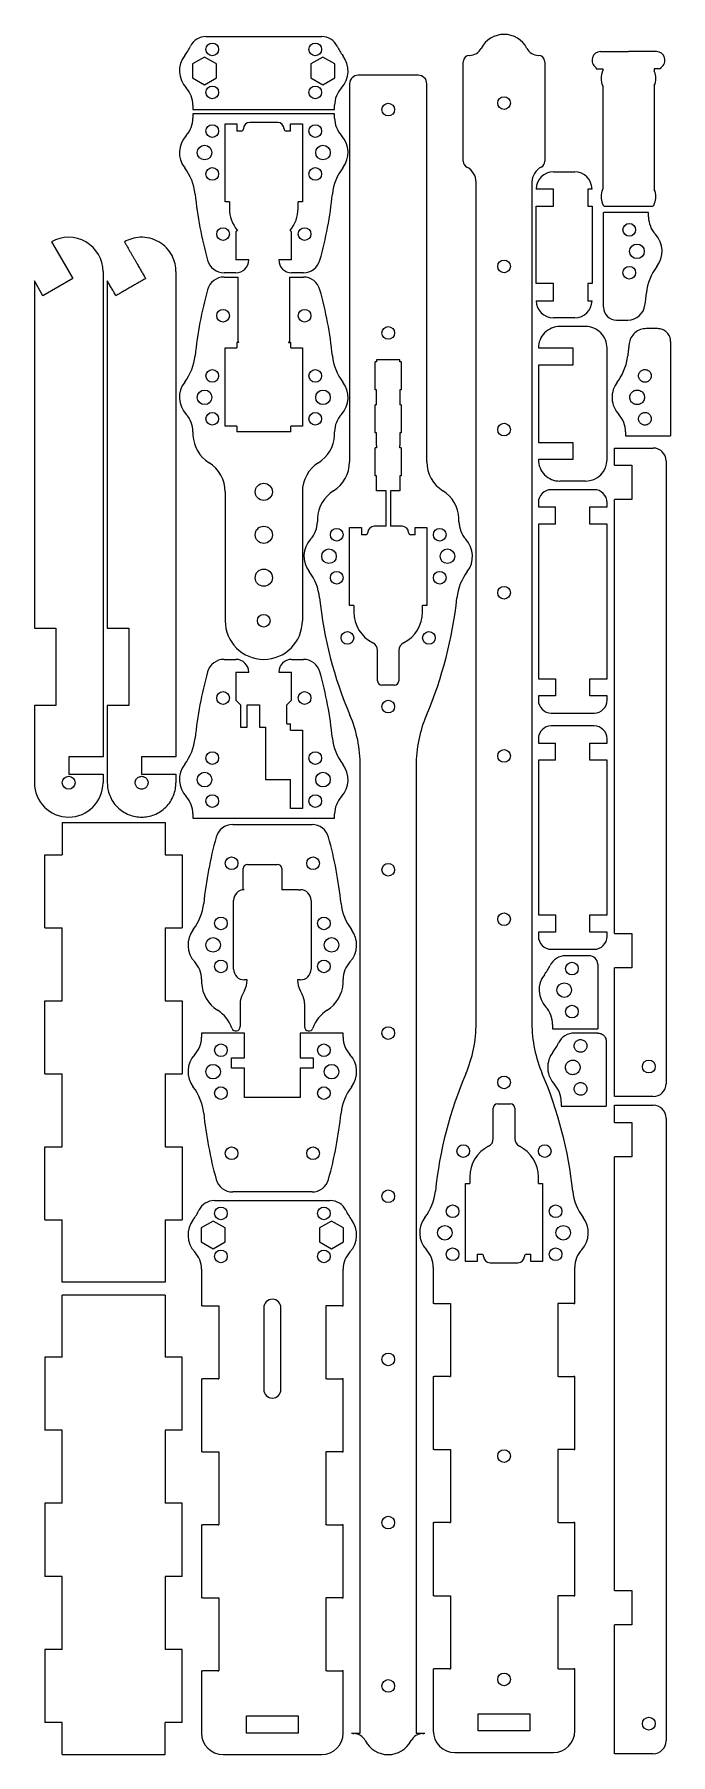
# Model space of a CAD drawing. Header units: millimetres. Extents: x 63 to 211, y 94 to 495.
import ezdxf

# ---------------------------------------------------------------- set-up
doc = ezdxf.new("R2010")
doc.units = ezdxf.units.MM
for name, color, linetype in [('View', 7, 'CONTINUOUS'), ('View002', 7, 'CONTINUOUS'), ('View003', 7, 'CONTINUOUS'), ('View004', 7, 'CONTINUOUS'), ('View005', 7, 'CONTINUOUS'), ('View006', 7, 'CONTINUOUS'), ('View007', 7, 'CONTINUOUS'), ('View008', 7, 'CONTINUOUS'), ('View009', 7, 'CONTINUOUS'), ('View010', 7, 'CONTINUOUS'), ('View011', 7, 'CONTINUOUS'), ('View012', 7, 'CONTINUOUS'), ('View013', 7, 'CONTINUOUS'), ('View014', 7, 'CONTINUOUS'), ('View015', 7, 'CONTINUOUS'), ('View017', 7, 'CONTINUOUS'), ('View022', 7, 'CONTINUOUS'), ('View023', 7, 'CONTINUOUS'), ('View026', 7, 'CONTINUOUS'), ('View028', 7, 'CONTINUOUS'), ('View029', 7, 'CONTINUOUS'), ('View030', 7, 'CONTINUOUS'), ('View031', 7, 'CONTINUOUS'), ('View032', 7, 'CONTINUOUS')]:
    doc.layers.add(name, color=color, linetype=linetype)

msp = doc.modelspace()

# ---------------------------------------------------------------- linework, layer by layer
at = {"layer": 'View'}
for p, q in [((106.756, 438.5), (110, 438.5)), ((110, 423.351), (110, 438.5)), ((122, 438.5), (125.244, 438.5)), ((122, 438.5), (122, 423.351)), ((107, 403.8), (107, 422)), ((107, 422), (109.7, 422)), ((109.7, 423.3), (109.7, 422)), ((110.2, 423.3), (109.7, 423.3)), ((110.2, 423.351), (110, 423.351)), ((110.2, 423.3), (110.2, 423.351)), ((122, 423.351), (121.8, 423.351)), ((121.8, 423.351), (121.8, 423.3)), ((121.8, 423.3), (122.3, 423.3)), ((122.3, 422), (122.3, 423.3)), ((122.3, 422), (125, 422)), ((125, 422), (125, 403.8)), ((99.5, 402.5), (99.5, 401.626)), ((109.7, 403.8), (107, 403.8)), ((109.7, 403.8), (109.7, 402.5)), ((122.3, 402.5), (109.7, 402.5)), ((125, 403.8), (122.3, 403.8)), ((122.3, 402.5), (122.3, 403.8)), ((132.5, 401.626), (132.5, 402.5)), ((107, 388.5), (107, 358.5)), ((125, 388.5), (125, 358.5))]:
    msp.add_line(p, q, dxfattribs=at)
for centre, radius in [((106.5, 429.5), 1.475), ((125.5, 429.5), 1.475), ((104, 415.5), 1.475), ((128, 415.5), 1.475), ((102.2, 410.5), 1.7), ((129.8, 410.5), 1.7), ((104, 405.5), 1.475), ((128, 405.5), 1.475), ((116, 388.5), 2), ((116, 378.5), 2), ((116, 368.5), 2), ((116, 358.5), 1.475)]:
    msp.add_circle(centre, radius, dxfattribs=at)
for centre, radius, start, end in [((106.756, 434.5), 4, 90, 164.546), ((125.244, 434.5), 4, 15.4536, 90), ((193.57, 410.5), 94.0704, 164.546, 174.104), ((38.4296, 410.5), 94.0704, 5.89583, 15.4536), ((88.0611, 421.396), 12, -37.6182, -5.89583), ((143.939, 421.396), 12, -174.104, -142.382), ((102.2, 410.5), 5.85, 142.382, -137.236), ((129.8, 410.5), 5.85, -42.7635, 37.6182), ((93.5002, 402.454), 6, 0.437747, 42.7635), ((138.5, 402.454), 6, 137.236, 179.562), ((107.488, 402.063), 8, -176.868, -122.039), ((124.512, 402.063), 8, -57.9605, -3.13187), ((99, 388.5), 8, 0, 57.9605), ((133, 388.5), 8, 122.039, 180), ((116, 358.5), 9, 180, 0)]:
    msp.add_arc(centre, radius, start, end, dxfattribs=at)
at = {"layer": 'View002'}
for p, q in [((152, 485.5), (138, 485.5)), ((136, 483.5), (136, 395.5)), ((154, 395.5), (154, 483.5)), ((142.25, 418.745), (141.95, 418.745)), ((141.95, 412.255), (141.95, 418.745)), ((147.75, 419.255), (142.25, 419.255)), ((142.25, 419.255), (142.25, 418.745)), ((147.75, 418.755), (147.75, 419.255)), ((148.05, 418.755), (147.75, 418.755)), ((148.05, 418.755), (148.05, 412.255)), ((142.25, 412.255), (141.95, 412.255)), ((142.25, 408.745), (141.95, 408.745)), ((141.95, 402.255), (141.95, 408.745)), ((142.25, 409.255), (142.25, 412.255)), ((142.25, 408.755), (142.25, 409.255)), ((142.25, 408.755), (142.25, 408.745)), ((147.75, 412.255), (147.75, 409.255)), ((148.05, 412.255), (147.75, 412.255)), ((147.75, 409.255), (147.75, 408.755)), ((148.05, 408.755), (147.75, 408.755)), ((148.05, 408.755), (148.05, 402.255)), ((142.25, 402.255), (141.95, 402.255)), ((142.25, 399.255), (142.25, 402.255)), ((147.75, 402.255), (147.75, 399.255)), ((148.05, 402.255), (147.75, 402.255)), ((142.25, 398.745), (141.95, 398.745)), ((141.95, 392.255), (141.95, 398.745)), ((142.25, 399.255), (142.25, 398.755)), ((142.25, 398.755), (142.25, 398.745)), ((147.75, 398.755), (147.75, 399.255)), ((148.05, 398.755), (147.75, 398.755)), ((148.05, 398.755), (148.05, 392.255)), ((142.25, 392.255), (141.95, 392.255)), ((142.25, 388.755), (142.25, 392.255)), ((144.5, 388.755), (142.25, 388.755)), ((144.5, 380.5), (144.5, 388.755)), ((145.5, 388.755), (145.5, 380.5)), ((147.75, 388.755), (145.5, 388.755)), ((147.75, 392.255), (147.75, 388.755)), ((148.05, 392.255), (147.75, 392.255)), ((128.5, 382.374), (128.5, 381.5)), ((144.5, 380.5), (141.75, 380.5)), ((148.25, 380.5), (145.5, 380.5)), ((161.5, 381.5), (161.5, 382.374)), ((136, 380.2), (138.75, 380.2)), ((136, 362), (136, 380.2)), ((138.75, 380.2), (138.75, 378.5)), ((139.75, 378.5), (138.75, 378.5)), ((151.25, 378.5), (150.25, 378.5)), ((151.25, 380.2), (154, 380.2)), ((151.25, 378.5), (151.25, 380.2)), ((154, 380.2), (154, 362)), ((137, 362), (136, 362)), ((137, 362), (137, 360.5)), ((153, 360.5), (153, 362)), ((154, 362), (153, 362)), ((142.5, 344.5), (142.5, 351.57)), ((147.5, 351.57), (147.5, 344.5)), ((146.5, 343.5), (143.5, 343.5)), ((138.5, 99.475), (138.5, 324.7)), ((151.5, 324.7), (151.5, 99.475)), ((136.467, 99.475), (138.5, 99.475)), ((151.5, 99.475), (153.533, 99.475))]:
    msp.add_line(p, q, dxfattribs=at)
for centre, radius in [((145, 477.5), 1.475), ((145, 425.5), 1.475), ((133, 378.5), 1.475), ((157, 378.5), 1.475), ((131.2, 373.5), 1.7), ((158.8, 373.5), 1.7), ((133, 368.5), 1.475), ((157, 368.5), 1.475), ((135.5, 354.5), 1.475), ((154.5, 354.5), 1.475), ((145, 338.5), 1.475), ((145, 300.5), 1.475), ((145, 262.5), 1.475), ((145, 224.5), 1.475), ((145, 186.5), 1.475), ((145, 148.5), 1.475), ((145, 110.5), 1.475)]:
    msp.add_circle(centre, radius, dxfattribs=at)
for centre, radius, start, end in [((138, 483.5), 2, 90, 180), ((152, 483.5), 2, 0, 90), ((128, 395.5), 8, -57.9605, 0), ((162, 395.5), 8, 180, -122.039), ((136.488, 381.937), 8, 122.039, 176.868), ((153.512, 381.937), 8, 3.13187, 57.9605), ((122.5, 381.546), 6, -42.7635, -0.437747), ((141.75, 379), 1.5, 90, 180), ((148.25, 379), 1.5, 0, 90), ((167.5, 381.546), 6, -179.562, -137.236), ((131.2, 373.5), 5.85, 137.236, -142.382), ((139.75, 379), 0.5, -90, 0), ((150.25, 379), 0.5, 180, -90), ((158.8, 373.5), 5.85, -37.6182, 42.7635), ((117.061, 362.604), 12, 5.89583, 37.6182), ((172.939, 362.604), 12, 142.382, 174.104), ((222.57, 373.5), 94.0704, -174.104, -156.839), ((145, 360.5), 8, 180, -116.744), ((145, 360.5), 8, -63.2563, 0), ((67.4296, 373.5), 94.0704, -23.1614, -5.89583), ((140.5, 351.57), 2, 0, 63.2563), ((149.5, 351.57), 2, 116.744, 180), ((143.5, 344.5), 1, 180, -90), ((146.5, 344.5), 1, -90, 0), ((108.5, 324.7), 30, 0, 23.1614), ((181.5, 324.7), 30, 156.839, 180), ((137, 100.877), 1.5, -110.834, -90), ((137, 96.3769), 3, 27.266, 90), ((145, 100.5), 6, -152.734, -27.266), ((153, 96.3769), 3, 90, 152.734), ((153, 100.877), 1.5, -90, -69.1662)]:
    msp.add_arc(centre, radius, start, end, dxfattribs=at)
at = {"layer": 'View003'}
for p, q in [((162.5, 465.459), (162.5, 488.623)), ((181.5, 488.623), (181.5, 465.459)), ((165.5, 264.8), (165.5, 460.56)), ((178.5, 460.56), (178.5, 264.8)), ((169.5, 237.93), (169.5, 245)), ((170.5, 246), (173.5, 246)), ((174.5, 245), (174.5, 237.93)), ((164, 229), (164, 227.5)), ((180, 227.5), (180, 229)), ((163, 209.3), (163, 227.5)), ((163, 227.5), (164, 227.5)), ((180, 227.5), (181, 227.5)), ((181, 227.5), (181, 209.3)), ((165.75, 209.3), (163, 209.3)), ((165.75, 211), (165.75, 209.3)), ((165.75, 211), (166.75, 211)), ((168.75, 209), (175.25, 209)), ((177.25, 211), (178.25, 211)), ((178.25, 209.3), (178.25, 211)), ((181, 209.3), (178.25, 209.3)), ((155.5, 208), (155.5, 199.5)), ((188.5, 199.5), (188.5, 208)), ((155.7, 199.5), (155.5, 199.5)), ((155.7, 199.5), (159.3, 199.5)), ((159.3, 199.5), (159.5, 199.5)), ((159.5, 199.5), (159.5, 199.3)), ((159.5, 199.3), (159.5, 182.5)), ((184.7, 199.5), (184.5, 199.5)), ((184.5, 199.5), (184.5, 199.3)), ((184.5, 199.3), (184.5, 182.5)), ((188.3, 199.5), (184.7, 199.5)), ((188.3, 199.5), (188.5, 199.5)), ((155.5, 182.5), (155.7, 182.5)), ((155.5, 182.5), (155.5, 165.5)), ((159.3, 182.5), (155.7, 182.5)), ((159.3, 182.5), (159.5, 182.5)), ((184.7, 182.5), (184.5, 182.5)), ((184.7, 182.5), (188.3, 182.5)), ((188.5, 182.5), (188.3, 182.5)), ((188.5, 165.5), (188.5, 182.5)), ((155.7, 165.5), (155.5, 165.5)), ((155.7, 165.5), (159.3, 165.5)), ((159.3, 165.5), (159.5, 165.5)), ((159.5, 165.5), (159.5, 165.3)), ((159.5, 165.3), (159.5, 148.5)), ((184.7, 165.5), (184.5, 165.5)), ((184.5, 165.5), (184.5, 165.3)), ((184.5, 165.3), (184.5, 148.5)), ((188.3, 165.5), (184.7, 165.5)), ((188.3, 165.5), (188.5, 165.5)), ((155.5, 148.5), (155.7, 148.5)), ((155.5, 148.5), (155.5, 131.5)), ((159.3, 148.5), (155.7, 148.5)), ((159.3, 148.5), (159.5, 148.5)), ((184.7, 148.5), (184.5, 148.5)), ((184.7, 148.5), (188.3, 148.5)), ((188.5, 148.5), (188.3, 148.5)), ((188.5, 131.5), (188.5, 148.5)), ((155.7, 131.5), (155.5, 131.5)), ((155.7, 131.5), (159.3, 131.5)), ((159.3, 131.5), (159.5, 131.5)), ((159.5, 131.5), (159.5, 131.3)), ((159.5, 131.3), (159.5, 114.5)), ((184.7, 131.5), (184.5, 131.5)), ((184.5, 131.5), (184.5, 131.3)), ((184.5, 131.3), (184.5, 114.5)), ((188.3, 131.5), (184.7, 131.5)), ((188.3, 131.5), (188.5, 131.5)), ((155.5, 114.5), (155.5, 100)), ((155.5, 114.5), (155.7, 114.5)), ((159.3, 114.5), (155.7, 114.5)), ((159.3, 114.5), (159.5, 114.5)), ((184.7, 114.5), (184.5, 114.5)), ((184.7, 114.5), (188.3, 114.5)), ((188.5, 114.5), (188.3, 114.5)), ((188.5, 100), (188.5, 114.5)), ((166, 100), (166, 104)), ((166, 104), (178, 104)), ((178, 104), (178, 100)), ((178, 100), (166, 100)), ((160.5, 95), (183.5, 95))]:
    msp.add_line(p, q, dxfattribs=at)
for centre, radius in [((172, 479), 1.475), ((172, 441), 1.475), ((172, 403), 1.475), ((172, 365), 1.475), ((172, 327), 1.475), ((172, 289), 1.475), ((172, 251), 1.475), ((162.5, 235), 1.475), ((181.5, 235), 1.475), ((160, 221), 1.475), ((184, 221), 1.475), ((158.2, 216), 1.7), ((185.8, 216), 1.7), ((160, 211), 1.475), ((184, 211), 1.475), ((172, 164), 1.475), ((172, 112), 1.475)]:
    msp.add_circle(centre, radius, dxfattribs=at)
for centre, radius, start, end in [((172, 489), 6, 27.266, 152.734), ((164, 488.623), 1.5, 90, 180), ((164, 493.123), 3, -90, -27.266), ((180, 493.123), 3, -152.734, -90), ((180, 488.623), 1.5, 0, 90), ((164, 465.459), 1.5, 180, -117.036), ((180, 465.459), 1.5, -62.9643, 0), ((161.5, 460.56), 4, 0, 62.9643), ((182.5, 460.56), 4, 117.036, 180), ((135.5, 264.8), 30, -23.1614, 0), ((208.5, 264.8), 30, 180, -156.839), ((249.57, 216), 94.0704, 156.839, 174.104), ((94.4296, 216), 94.0704, 5.89583, 23.1614), ((170.5, 245), 1, 90, 180), ((173.5, 245), 1, 0, 90), ((167.5, 237.93), 2, -63.2563, 0), ((176.5, 237.93), 2, 180, -116.744), ((172, 229), 8, 116.744, 180), ((172, 229), 8, 0, 63.2563), ((144.061, 226.896), 12, -37.6182, -5.89583), ((199.939, 226.896), 12, -174.104, -142.382), ((158.2, 216), 5.85, 142.382, -137.236), ((185.8, 216), 5.85, -42.7635, 37.6182), ((149.5, 207.954), 6, 0.437747, 42.7635), ((166.75, 210.5), 0.5, 0, 90), ((168.75, 210.5), 1.5, 180, -90), ((175.25, 210.5), 1.5, -90, 0), ((177.25, 210.5), 0.5, 90, 180), ((194.5, 207.954), 6, 137.236, 179.562), ((160.5, 100), 5, -180, -90), ((183.5, 100), 5, -90, 0)]:
    msp.add_arc(centre, radius, start, end, dxfattribs=at)
at = {"layer": 'View004'}
for p, q in [((99.5, 476.5), (99.5, 475.5)), ((132.5, 476.5), (99.5, 476.5)), ((107, 474.2), (109.75, 474.2)), ((107, 456), (107, 474.2)), ((109.75, 474.2), (109.75, 472.5)), ((119.25, 474.5), (112.75, 474.5)), ((122.25, 474.2), (125, 474.2)), ((122.25, 472.5), (122.25, 474.2)), ((125, 474.2), (125, 456)), ((132.5, 475.5), (132.5, 476.5)), ((110.75, 472.5), (109.75, 472.5)), ((122.25, 472.5), (121.25, 472.5)), ((108, 456), (107, 456)), ((108, 456), (108, 454.5)), ((124, 454.5), (124, 456)), ((125, 456), (124, 456)), ((109.865, 449.365), (109.5, 449)), ((109.5, 449), (109.5, 442.5)), ((122.5, 449), (122.135, 449.365)), ((122.5, 442.5), (122.5, 449)), ((112.5, 442.5), (109.5, 442.5)), ((122.5, 442.5), (119.5, 442.5)), ((109.5, 439.5), (106.756, 439.5)), ((125.244, 439.5), (122.5, 439.5))]:
    msp.add_line(p, q, dxfattribs=at)
for centre, radius in [((104, 472.5), 1.475), ((128, 472.5), 1.475), ((102.2, 467.5), 1.7), ((129.8, 467.5), 1.7), ((104, 462.5), 1.475), ((128, 462.5), 1.475), ((106.5, 448.5), 1.475), ((125.5, 448.5), 1.475)]:
    msp.add_circle(centre, radius, dxfattribs=at)
for centre, radius, start, end in [((93.5002, 475.546), 6, -42.7635, -0.437747), ((110.75, 473), 0.5, -90, 0), ((112.75, 473), 1.5, 90, 180), ((119.25, 473), 1.5, 0, 90), ((121.25, 473), 0.5, 180, -90), ((138.5, 475.546), 6, -179.562, -137.236), ((102.2, 467.5), 5.85, 137.236, -142.382), ((129.8, 467.5), 5.85, -37.6182, 42.7635), ((88.0611, 456.604), 12, 5.89583, 37.6182), ((143.939, 456.604), 12, 142.382, 174.104), ((193.57, 467.5), 94.0704, -174.104, -164.546), ((38.4296, 467.5), 94.0704, -15.4536, -5.89583), ((116, 454.5), 8, 180, -140.071), ((116, 454.5), 8, -39.9291, 0), ((106.756, 443.5), 4, -164.546, -90), ((109.5, 442.5), 3, -90, 0), ((122.5, 442.5), 3, 180, -90), ((125.244, 443.5), 4, -90, -15.4536)]:
    msp.add_arc(centre, radius, start, end, dxfattribs=at)
at = {"layer": 'View005'}
for p, q in [((106.756, 349.5), (109.5, 349.5)), ((122.5, 349.5), (125.244, 349.5)), ((109.5, 346.5), (112.5, 346.5)), ((109.5, 346.5), (109.5, 340)), ((119.5, 346.5), (122.5, 346.5)), ((122.5, 340), (122.5, 346.5)), ((109.5, 340), (110.6, 338.9)), ((110.6, 338.9), (110.6, 333.7)), ((112.1, 333.7), (112.1, 338.9)), ((112.1, 338.9), (115, 338.9)), ((115, 338.9), (115, 333.7)), ((121.4, 338.9), (122.5, 340)), ((121.4, 334.5), (121.4, 338.9)), ((110.6, 333.7), (112.1, 333.7)), ((115, 333.7), (116.4, 333.7)), ((116.4, 333.7), (116.4, 321.5)), ((121.4, 334.5), (122.25, 334.5)), ((122.25, 333), (122.25, 334.5)), ((122.25, 333), (125, 333)), ((125, 333), (125, 314.8)), ((116.4, 321.5), (122.25, 321.5)), ((122.25, 314.8), (122.25, 321.5)), ((99.5, 313.5), (99.5, 312.5)), ((99.5, 312.5), (132.5, 312.5)), ((125, 314.8), (122.25, 314.8)), ((132.5, 312.5), (132.5, 313.5))]:
    msp.add_line(p, q, dxfattribs=at)
for centre, radius in [((106.5, 340.5), 1.475), ((125.5, 340.5), 1.475), ((104, 326.5), 1.475), ((128, 326.5), 1.475), ((102.2, 321.5), 1.7), ((129.8, 321.5), 1.7), ((104, 316.5), 1.475), ((128, 316.5), 1.475)]:
    msp.add_circle(centre, radius, dxfattribs=at)
for centre, radius, start, end in [((106.756, 345.5), 4, 90, 164.546), ((109.5, 346.5), 3, 0, 90), ((122.5, 346.5), 3, 90, 180), ((125.244, 345.5), 4, 15.4536, 90), ((193.57, 321.5), 94.0704, 164.546, 174.104), ((38.4296, 321.5), 94.0704, 5.89583, 15.4536), ((88.0611, 332.396), 12, -37.6182, -5.89583), ((143.939, 332.396), 12, -174.104, -142.382), ((102.2, 321.5), 5.85, 142.382, -137.236), ((129.8, 321.5), 5.85, -42.7635, 37.6182), ((93.5002, 313.454), 6, 0.437747, 42.7635), ((138.5, 313.454), 6, 137.236, 179.562)]:
    msp.add_arc(centre, radius, start, end, dxfattribs=at)
at = {"layer": 'View006'}
for p, q in [((101.5, 262.5), (101.5, 261.5)), ((111.5, 262.5), (101.5, 262.5)), ((111.5, 256.7), (111.5, 262.5)), ((124.5, 262.5), (124.5, 256.7)), ((134.5, 262.5), (124.5, 262.5)), ((134.5, 261.5), (134.5, 262.5)), ((108.5, 256.7), (111.5, 256.7)), ((108.5, 254.3), (108.5, 256.7)), ((124.5, 256.7), (127.5, 256.7)), ((127.5, 256.7), (127.5, 254.3)), ((111.5, 254.3), (108.5, 254.3)), ((111.5, 247.5), (111.5, 254.3)), ((124.5, 254.3), (124.5, 247.5)), ((127.5, 254.3), (124.5, 254.3)), ((124.5, 247.5), (111.5, 247.5)), ((127.244, 225.5), (108.756, 225.5))]:
    msp.add_line(p, q, dxfattribs=at)
for centre, radius in [((106, 258.5), 1.475), ((130, 258.5), 1.475), ((104.2, 253.5), 1.7), ((131.8, 253.5), 1.7), ((106, 248.5), 1.475), ((130, 248.5), 1.475), ((108.5, 234.5), 1.475), ((127.5, 234.5), 1.475)]:
    msp.add_circle(centre, radius, dxfattribs=at)
for centre, radius, start, end in [((95.5002, 261.546), 6, -42.7635, -0.437747), ((140.5, 261.546), 6, -179.562, -137.236), ((104.2, 253.5), 5.85, 137.236, -142.382), ((131.8, 253.5), 5.85, -37.6182, 42.7635), ((90.0611, 242.604), 12, 5.89583, 37.6182), ((145.939, 242.604), 12, 142.382, 174.104), ((195.57, 253.5), 94.0704, -174.104, -164.546), ((40.4296, 253.5), 94.0704, -15.4536, -5.89583), ((108.756, 229.5), 4, -164.546, -90), ((127.244, 229.5), 4, -90, -15.4536)]:
    msp.add_arc(centre, radius, start, end, dxfattribs=at)
at = {"layer": 'View007'}
for p, q in [((205.675, 453.5), (195.175, 453.5)), ((195.175, 431.5), (195.175, 453.5)), ((205.675, 452.5), (205.675, 453.5)), ((198.175, 428.5), (200.872, 428.5))]:
    msp.add_line(p, q, dxfattribs=at)
for centre, radius in [((201.175, 449.5), 1.475), ((202.975, 444.5), 1.7), ((201.175, 439.5), 1.475)]:
    msp.add_circle(centre, radius, dxfattribs=at)
for centre, radius, start, end in [((211.675, 452.546), 6, -179.562, -137.236), ((202.975, 444.5), 5.85, -37.6182, 42.7635), ((217.114, 433.604), 12, 142.382, 174.104), ((111.605, 444.5), 94.0704, -7.65623, -5.89583), ((198.175, 431.5), 3, 180, -90), ((200.872, 432.5), 4, -90, -7.65623)]:
    msp.add_arc(centre, radius, start, end, dxfattribs=at)
at = {"layer": 'View008'}
for points, knots in [([(205.128, 426.5), (204.689, 426.5), (204.222, 426.426), (203.766, 426.261), (203.311, 426.097), (202.871, 425.841), (202.495, 425.511), (202.117, 425.182), (201.805, 424.78), (201.582, 424.35), (201.357, 423.921), (201.222, 423.468), (201.164, 423.033)], [1.5708, 1.5708, 1.5708, 1.5708, 1.93009, 1.93009, 1.93009, 2.28938, 2.28938, 2.28938, 2.64867, 2.64867, 2.64867, 3.00797, 3.00797, 3.00797, 3.00797]), ([(210.825, 423.5), (210.825, 423.853), (210.761, 424.235), (210.614, 424.604), (210.469, 424.974), (210.24, 425.329), (209.946, 425.621), (209.654, 425.915), (209.299, 426.144), (208.929, 426.289), (208.56, 426.436), (208.178, 426.5), (207.825, 426.5)], [0, 0, 0, 0, 0.392699, 0.392699, 0.392699, 0.785398, 0.785398, 0.785398, 1.1781, 1.1781, 1.1781, 1.5708, 1.5708, 1.5708, 1.5708]), ([(198.391, 414.071), (199.059, 414.936), (199.619, 415.912), (200.031, 416.948), (200.445, 417.983), (200.711, 419.075), (200.823, 420.163)], [5.62662, 5.62662, 5.62662, 5.62662, 5.90345, 5.90345, 5.90345, 6.18028, 6.18028, 6.18028, 6.18028]), ([(206.3, 415.5), (206.3, 415.712), (206.253, 415.955), (206.13, 416.188), (206.009, 416.42), (205.81, 416.636), (205.563, 416.777), (205.317, 416.921), (205.03, 416.985), (204.768, 416.974), (204.505, 416.964), (204.271, 416.884), (204.088, 416.777), (203.904, 416.672), (203.717, 416.509), (203.577, 416.286), (203.436, 416.065), (203.349, 415.785), (203.35, 415.5), (203.349, 415.215), (203.436, 414.935), (203.577, 414.714), (203.717, 414.491), (203.904, 414.328), (204.088, 414.223), (204.271, 414.116), (204.505, 414.036), (204.768, 414.026), (205.03, 414.015), (205.317, 414.079), (205.563, 414.223), (205.81, 414.364), (206.009, 414.58), (206.13, 414.812), (206.253, 415.045), (206.3, 415.288), (206.3, 415.5)], [0, 0, 0, 0, 0.523599, 0.523599, 0.523599, 1.0472, 1.0472, 1.0472, 1.5708, 1.5708, 1.5708, 2.0944, 2.0944, 2.0944, 2.61799, 2.61799, 2.61799, 3.14159, 3.14159, 3.14159, 3.66519, 3.66519, 3.66519, 4.18879, 4.18879, 4.18879, 4.71239, 4.71239, 4.71239, 5.23599, 5.23599, 5.23599, 5.75959, 5.75959, 5.75959, 6.28319, 6.28319, 6.28319, 6.28319]), ([(198.391, 414.071), (198.007, 413.573), (197.681, 412.98), (197.466, 412.323), (197.25, 411.668), (197.148, 410.95), (197.181, 410.237), (197.212, 409.524), (197.378, 408.819), (197.652, 408.186), (197.925, 407.551), (198.303, 406.989), (198.73, 406.528)], [2.48503, 2.48503, 2.48503, 2.48503, 2.83576, 2.83576, 2.83576, 3.18649, 3.18649, 3.18649, 3.53723, 3.53723, 3.53723, 3.88796, 3.88796, 3.88796, 3.88796]), ([(204.725, 410.5), (204.725, 410.744), (204.67, 411.025), (204.529, 411.293), (204.389, 411.56), (204.16, 411.809), (203.875, 411.972), (203.592, 412.137), (203.261, 412.212), (202.96, 412.199), (202.657, 412.187), (202.386, 412.095), (202.175, 411.972), (201.963, 411.85), (201.748, 411.663), (201.587, 411.406), (201.425, 411.152), (201.324, 410.828), (201.325, 410.5), (201.324, 410.172), (201.425, 409.848), (201.587, 409.594), (201.748, 409.337), (201.963, 409.15), (202.175, 409.028), (202.386, 408.905), (202.657, 408.813), (202.96, 408.801), (203.261, 408.788), (203.592, 408.863), (203.875, 409.028), (204.16, 409.191), (204.389, 409.44), (204.529, 409.707), (204.67, 409.975), (204.725, 410.256), (204.725, 410.5)], [0, 0, 0, 0, 0.523599, 0.523599, 0.523599, 1.0472, 1.0472, 1.0472, 1.5708, 1.5708, 1.5708, 2.0944, 2.0944, 2.0944, 2.61799, 2.61799, 2.61799, 3.14159, 3.14159, 3.14159, 3.66519, 3.66519, 3.66519, 4.18879, 4.18879, 4.18879, 4.71239, 4.71239, 4.71239, 5.23599, 5.23599, 5.23599, 5.75959, 5.75959, 5.75959, 6.28319, 6.28319, 6.28319, 6.28319]), ([(200.325, 402.5), (200.32, 403.222), (200.18, 403.968), (199.904, 404.663), (199.629, 405.358), (199.221, 405.999), (198.73, 406.528)], [0.00764013, 0.00764013, 0.00764013, 0.00764013, 0.377002, 0.377002, 0.377002, 0.746364, 0.746364, 0.746364, 0.746364]), ([(206.3, 405.5), (206.3, 405.712), (206.253, 405.955), (206.13, 406.188), (206.009, 406.42), (205.81, 406.636), (205.562, 406.777), (205.317, 406.921), (205.03, 406.985), (204.768, 406.974), (204.505, 406.964), (204.271, 406.884), (204.088, 406.777), (203.904, 406.672), (203.717, 406.509), (203.577, 406.286), (203.436, 406.065), (203.349, 405.785), (203.35, 405.5), (203.349, 405.215), (203.436, 404.935), (203.577, 404.714), (203.717, 404.491), (203.904, 404.328), (204.088, 404.223), (204.271, 404.116), (204.505, 404.036), (204.768, 404.026), (205.03, 404.015), (205.317, 404.079), (205.562, 404.223), (205.81, 404.364), (206.009, 404.58), (206.13, 404.812), (206.253, 405.045), (206.3, 405.288), (206.3, 405.5)], [0, 0, 0, 0, 0.523599, 0.523599, 0.523599, 1.0472, 1.0472, 1.0472, 1.5708, 1.5708, 1.5708, 2.0944, 2.0944, 2.0944, 2.61799, 2.61799, 2.61799, 3.14159, 3.14159, 3.14159, 3.66519, 3.66519, 3.66519, 4.18879, 4.18879, 4.18879, 4.71239, 4.71239, 4.71239, 5.23599, 5.23599, 5.23599, 5.75959, 5.75959, 5.75959, 6.28319, 6.28319, 6.28319, 6.28319])]:
    msp.add_open_spline(points, degree=3, knots=knots, dxfattribs=at)
for points, degree in [([(207.825, 426.5), (205.128, 426.5)], 1), ([(201.164, 423.033), (200.971, 421.601), (200.823, 420.163)], 2), ([(210.825, 423.5), (210.825, 401.5)], 1), ([(200.325, 402.5), (200.325, 401.5)], 1), ([(200.325, 401.5), (210.825, 401.5)], 1)]:
    msp.add_open_spline(points, degree=degree, dxfattribs=at)
at = {"layer": 'View009'}
for p, q in [((191.825, 280.5), (186.324, 280.5)), ((193.825, 278.5), (193.825, 263.5)), ((183.325, 264.5), (183.325, 263.5)), ((183.325, 263.5), (193.825, 263.5))]:
    msp.add_line(p, q, dxfattribs=at)
for centre, radius in [((187.825, 277.5), 1.475), ((186.025, 272.5), 1.7), ((187.825, 267.5), 1.475)]:
    msp.add_circle(centre, radius, dxfattribs=at)
for centre, radius, start, end in [((186.324, 276.5), 4, 90, 154.471), ((191.825, 278.5), 2, 0, 90), ((171.886, 283.396), 12, -37.6182, -25.5293), ((186.025, 272.5), 5.85, 142.382, -137.236), ((177.325, 264.454), 6, 0.437747, 42.7635)]:
    msp.add_arc(centre, radius, start, end, dxfattribs=at)
at = {"layer": 'View010'}
for points, knots in [([(188.324, 262.5), (187.614, 262.503), (186.842, 262.298), (186.19, 261.883), (185.535, 261.474), (185.017, 260.866), (184.714, 260.224)], [1.5708, 1.5708, 1.5708, 1.5708, 2.13341, 2.13341, 2.13341, 2.69602, 2.69602, 2.69602, 2.69602]), ([(191.3, 259.5), (191.3, 259.712), (191.253, 259.955), (191.13, 260.188), (191.009, 260.42), (190.81, 260.636), (190.563, 260.777), (190.317, 260.921), (190.03, 260.985), (189.768, 260.974), (189.505, 260.964), (189.271, 260.884), (189.088, 260.777), (188.904, 260.672), (188.717, 260.509), (188.577, 260.286), (188.436, 260.065), (188.349, 259.785), (188.35, 259.5), (188.349, 259.215), (188.436, 258.935), (188.577, 258.714), (188.717, 258.491), (188.904, 258.328), (189.088, 258.223), (189.271, 258.116), (189.505, 258.036), (189.768, 258.026), (190.03, 258.015), (190.317, 258.079), (190.563, 258.223), (190.81, 258.364), (191.009, 258.58), (191.13, 258.812), (191.253, 259.045), (191.3, 259.288), (191.3, 259.5)], [0, 0, 0, 0, 0.523599, 0.523599, 0.523599, 1.0472, 1.0472, 1.0472, 1.5708, 1.5708, 1.5708, 2.0944, 2.0944, 2.0944, 2.61799, 2.61799, 2.61799, 3.14159, 3.14159, 3.14159, 3.66519, 3.66519, 3.66519, 4.18879, 4.18879, 4.18879, 4.71239, 4.71239, 4.71239, 5.23599, 5.23599, 5.23599, 5.75959, 5.75959, 5.75959, 6.28319, 6.28319, 6.28319, 6.28319]), ([(193.825, 262.5), (194.06, 262.5), (194.315, 262.457), (194.561, 262.36), (194.807, 262.263), (195.044, 262.11), (195.239, 261.914), (195.435, 261.719), (195.588, 261.482), (195.685, 261.236), (195.782, 260.99), (195.825, 260.735), (195.825, 260.5)], [4.71239, 4.71239, 4.71239, 4.71239, 5.10509, 5.10509, 5.10509, 5.49779, 5.49779, 5.49779, 5.89049, 5.89049, 5.89049, 6.28319, 6.28319, 6.28319, 6.28319]), ([(183.391, 258.071), (183.007, 257.573), (182.681, 256.98), (182.466, 256.323), (182.25, 255.668), (182.148, 254.95), (182.181, 254.237), (182.212, 253.524), (182.378, 252.819), (182.652, 252.186), (182.925, 251.551), (183.303, 250.989), (183.73, 250.528)], [2.48503, 2.48503, 2.48503, 2.48503, 2.83576, 2.83576, 2.83576, 3.18649, 3.18649, 3.18649, 3.53723, 3.53723, 3.53723, 3.88796, 3.88796, 3.88796, 3.88796]), ([(189.725, 254.5), (189.725, 254.744), (189.67, 255.025), (189.529, 255.293), (189.389, 255.56), (189.16, 255.809), (188.875, 255.972), (188.592, 256.137), (188.261, 256.212), (187.96, 256.199), (187.657, 256.187), (187.386, 256.095), (187.175, 255.972), (186.963, 255.85), (186.748, 255.663), (186.587, 255.406), (186.425, 255.152), (186.324, 254.828), (186.325, 254.5), (186.324, 254.172), (186.425, 253.848), (186.587, 253.594), (186.748, 253.337), (186.963, 253.15), (187.175, 253.028), (187.386, 252.905), (187.657, 252.813), (187.96, 252.801), (188.261, 252.788), (188.592, 252.863), (188.875, 253.028), (189.16, 253.191), (189.389, 253.44), (189.529, 253.707), (189.67, 253.975), (189.725, 254.256), (189.725, 254.5)], [0, 0, 0, 0, 0.523599, 0.523599, 0.523599, 1.0472, 1.0472, 1.0472, 1.5708, 1.5708, 1.5708, 2.0944, 2.0944, 2.0944, 2.61799, 2.61799, 2.61799, 3.14159, 3.14159, 3.14159, 3.66519, 3.66519, 3.66519, 4.18879, 4.18879, 4.18879, 4.71239, 4.71239, 4.71239, 5.23599, 5.23599, 5.23599, 5.75959, 5.75959, 5.75959, 6.28319, 6.28319, 6.28319, 6.28319]), ([(185.325, 246.5), (185.32, 247.222), (185.18, 247.968), (184.904, 248.663), (184.629, 249.358), (184.221, 249.999), (183.73, 250.528)], [0.00764013, 0.00764013, 0.00764013, 0.00764013, 0.377002, 0.377002, 0.377002, 0.746364, 0.746364, 0.746364, 0.746364]), ([(191.3, 249.5), (191.3, 249.712), (191.253, 249.955), (191.13, 250.188), (191.009, 250.42), (190.81, 250.636), (190.562, 250.777), (190.317, 250.921), (190.03, 250.985), (189.768, 250.974), (189.505, 250.964), (189.271, 250.884), (189.088, 250.777), (188.904, 250.672), (188.717, 250.509), (188.577, 250.286), (188.436, 250.065), (188.349, 249.785), (188.35, 249.5), (188.349, 249.215), (188.436, 248.935), (188.577, 248.714), (188.717, 248.491), (188.904, 248.328), (189.088, 248.223), (189.271, 248.116), (189.505, 248.036), (189.768, 248.026), (190.03, 248.015), (190.317, 248.079), (190.562, 248.223), (190.81, 248.364), (191.009, 248.58), (191.13, 248.812), (191.253, 249.045), (191.3, 249.288), (191.3, 249.5)], [0, 0, 0, 0, 0.523599, 0.523599, 0.523599, 1.0472, 1.0472, 1.0472, 1.5708, 1.5708, 1.5708, 2.0944, 2.0944, 2.0944, 2.61799, 2.61799, 2.61799, 3.14159, 3.14159, 3.14159, 3.66519, 3.66519, 3.66519, 4.18879, 4.18879, 4.18879, 4.71239, 4.71239, 4.71239, 5.23599, 5.23599, 5.23599, 5.75959, 5.75959, 5.75959, 6.28319, 6.28319, 6.28319, 6.28319])]:
    msp.add_open_spline(points, degree=3, knots=knots, dxfattribs=at)
for points, degree in [([(193.825, 262.5), (188.324, 262.5)], 1), ([(195.825, 260.5), (195.825, 245.5)], 1), ([(183.391, 258.071), (183.906, 258.738), (184.352, 259.464), (184.714, 260.224)], 3), ([(185.325, 246.5), (185.325, 245.5)], 1), ([(185.325, 245.5), (195.825, 245.5)], 1)]:
    msp.add_open_spline(points, degree=degree, dxfattribs=at)
at = {"layer": 'View011'}
for p, q in [((102.499, 494.5), (129.501, 494.5)), ((102.2, 489.733), (99.4, 488.117)), ((105, 488.117), (102.2, 489.733)), ((129.8, 489.733), (127, 488.117)), ((132.6, 488.117), (129.8, 489.733)), ((99.4, 488.117), (99.4, 484.883)), ((99.4, 484.883), (102.2, 483.267)), ((102.2, 483.267), (105, 484.883)), ((105, 484.883), (105, 488.117)), ((127, 488.117), (127, 484.883)), ((127, 484.883), (129.8, 483.267)), ((129.8, 483.267), (132.6, 484.883)), ((132.6, 484.883), (132.6, 488.117)), ((99.5, 478.5), (99.5, 477.5)), ((99.5, 477.5), (132.5, 477.5)), ((132.5, 477.5), (132.5, 478.5))]:
    msp.add_line(p, q, dxfattribs=at)
for centre in [(104, 491.5), (128, 491.5), (104, 481.5), (128, 481.5)]:
    msp.add_circle(centre, 1.475, dxfattribs=at)
for centre, radius, start, end in [((102.499, 490.5), 4, 90, 154.471), ((129.501, 490.5), 4, 25.5293, 90), ((102.2, 486.5), 5.85, 142.382, -137.236), ((88.0611, 497.396), 12, -37.6182, -25.5293), ((143.939, 497.396), 12, -154.471, -142.382), ((129.8, 486.5), 5.85, -42.7635, 37.6182), ((93.5002, 478.454), 6, 0.437747, 42.7635), ((138.5, 478.454), 6, 137.236, 179.562)]:
    msp.add_arc(centre, radius, start, end, dxfattribs=at)
at = {"layer": 'View012'}
for p, q in [((104.499, 223.5), (131.501, 223.5)), ((104.2, 218.733), (101.4, 217.117)), ((101.4, 217.117), (101.4, 213.883)), ((107, 217.117), (104.2, 218.733)), ((107, 213.883), (107, 217.117)), ((131.8, 218.733), (129, 217.117)), ((129, 217.117), (129, 213.883)), ((134.6, 217.117), (131.8, 218.733)), ((134.6, 213.883), (134.6, 217.117)), ((101.4, 213.883), (104.2, 212.267)), ((104.2, 212.267), (107, 213.883)), ((129, 213.883), (131.8, 212.267)), ((131.8, 212.267), (134.6, 213.883)), ((101.5, 207.5), (101.5, 199)), ((134.5, 199), (134.5, 207.5)), ((101.7, 199), (101.5, 199)), ((101.7, 199), (105.3, 199)), ((105.3, 199), (105.5, 199)), ((105.5, 199), (105.5, 198.8)), ((105.5, 198.8), (105.5, 182)), ((116, 198.5), (116, 179.5)), ((120, 179.5), (120, 198.5)), ((130.7, 199), (130.5, 199)), ((130.5, 199), (130.5, 198.8)), ((130.5, 198.8), (130.5, 182)), ((134.3, 199), (130.7, 199)), ((134.3, 199), (134.5, 199)), ((101.5, 182), (101.7, 182)), ((101.5, 182), (101.5, 165)), ((105.3, 182), (101.7, 182)), ((105.3, 182), (105.5, 182)), ((130.7, 182), (130.5, 182)), ((130.7, 182), (134.3, 182)), ((134.5, 182), (134.3, 182)), ((134.5, 165), (134.5, 182)), ((101.7, 165), (101.5, 165)), ((101.7, 165), (105.3, 165)), ((105.3, 165), (105.5, 165)), ((105.5, 165), (105.5, 164.8)), ((105.5, 164.8), (105.5, 148)), ((130.7, 165), (130.5, 165)), ((130.5, 165), (130.5, 164.8)), ((130.5, 164.8), (130.5, 148)), ((134.3, 165), (130.7, 165)), ((134.3, 165), (134.5, 165)), ((101.5, 148), (101.7, 148)), ((101.5, 148), (101.5, 131)), ((105.3, 148), (101.7, 148)), ((105.3, 148), (105.5, 148)), ((130.7, 148), (130.5, 148)), ((130.7, 148), (134.3, 148)), ((134.5, 148), (134.3, 148)), ((134.5, 131), (134.5, 148)), ((101.7, 131), (101.5, 131)), ((101.7, 131), (105.3, 131)), ((105.3, 131), (105.5, 131)), ((105.5, 131), (105.5, 130.8)), ((105.5, 130.8), (105.5, 114)), ((130.7, 131), (130.5, 131)), ((130.5, 131), (130.5, 130.8)), ((130.5, 130.8), (130.5, 114)), ((134.3, 131), (130.7, 131)), ((134.3, 131), (134.5, 131)), ((101.5, 114), (101.7, 114)), ((101.5, 114), (101.5, 99.5)), ((105.3, 114), (101.7, 114)), ((105.3, 114), (105.5, 114)), ((130.7, 114), (130.5, 114)), ((130.7, 114), (134.3, 114)), ((134.5, 114), (134.3, 114)), ((134.5, 99.5), (134.5, 114)), ((112, 99.5), (112, 103.5)), ((112, 103.5), (124, 103.5)), ((124, 103.5), (124, 99.5)), ((124, 99.5), (112, 99.5)), ((106.5, 94.5), (129.5, 94.5))]:
    msp.add_line(p, q, dxfattribs=at)
for centre in [(106, 220.5), (130, 220.5), (106, 210.5), (130, 210.5)]:
    msp.add_circle(centre, 1.475, dxfattribs=at)
for centre, radius, start, end in [((90.0611, 226.396), 12, -37.6182, -25.5293), ((104.499, 219.5), 4, 90, 154.471), ((131.501, 219.5), 4, 25.5293, 90), ((145.939, 226.396), 12, -154.471, -142.382), ((104.2, 215.5), 5.85, 142.382, -137.236), ((131.8, 215.5), 5.85, -42.7635, 37.6182), ((95.5002, 207.454), 6, 0.437747, 42.7635), ((140.5, 207.454), 6, 137.236, 179.562), ((118, 198.5), 2, 0, -180), ((118, 179.5), 2, -180, 0), ((106.5, 99.5), 5, -180, -90), ((129.5, 99.5), 5, -90, 0)]:
    msp.add_arc(centre, radius, start, end, dxfattribs=at)
at = {"layer": 'View013'}
for p, q in [((69, 311.5), (93, 311.5)), ((69, 311.5), (69, 304)), ((93, 311.5), (93, 304)), ((65, 287), (65, 304)), ((65, 304), (69, 304)), ((93, 304), (97, 304)), ((97, 304), (97, 287)), ((65, 287), (69, 287)), ((69, 270), (69, 287)), ((93, 287), (97, 287)), ((93, 287), (93, 270)), ((65, 253), (65, 270)), ((65, 270), (69, 270)), ((93, 270), (97, 270)), ((97, 270), (97, 253)), ((65, 253), (69, 253)), ((69, 236), (69, 253)), ((93, 253), (97, 253)), ((93, 253), (93, 236)), ((65, 219), (65, 236)), ((65, 236), (69, 236)), ((93, 236), (97, 236)), ((97, 236), (97, 219)), ((65, 219), (69, 219)), ((69, 204.5), (69, 219)), ((93, 219), (97, 219)), ((93, 219), (93, 204.5)), ((93, 204.5), (69, 204.5))]:
    msp.add_line(p, q, dxfattribs=at)
at = {"layer": 'View014'}
for p, q in [((69, 187), (69, 201.5)), ((93, 201.5), (69, 201.5)), ((93, 201.5), (93, 187)), ((69, 187), (65, 187)), ((65, 187), (65, 170)), ((97, 187), (93, 187)), ((97, 170), (97, 187)), ((69, 170), (65, 170)), ((69, 153), (69, 170)), ((93, 170), (93, 153)), ((97, 170), (93, 170)), ((69, 153), (65, 153)), ((65, 153), (65, 136)), ((97, 153), (93, 153)), ((97, 136), (97, 153)), ((69, 136), (65, 136)), ((69, 119), (69, 136)), ((93, 136), (93, 119)), ((97, 136), (93, 136)), ((69, 119), (65, 119)), ((65, 119), (65, 102)), ((97, 119), (93, 119)), ((97, 102), (97, 119)), ((69, 102), (65, 102)), ((69, 94.5), (69, 102)), ((93, 94.5), (93, 102)), ((97, 102), (93, 102)), ((69, 94.5), (93, 94.5))]:
    msp.add_line(p, q, dxfattribs=at)
at = {"layer": 'View015'}
for p, q in [((194.5, 491), (201, 491)), ((207.5, 491), (201, 491)), ((193.5, 487.156), (193.5, 487)), ((193.5, 487), (195, 487)), ((195, 487), (195, 486.5)), ((207, 487), (207, 486.5)), ((208.5, 487), (207, 487)), ((208.5, 487.156), (208.5, 487)), ((195, 483), (195, 459)), ((207, 483), (207, 459)), ((195.5, 455), (206.5, 455))]:
    msp.add_line(p, q, dxfattribs=at)
for centre, radius, start, end in [((194.5, 489), 2, 90, -123.056), ((207.5, 489), 2, -56.9443, 90), ((193.3, 487.156), 0.2, 0, 56.9443), ((198.428, 484.75), 3.8281, 154.25, -154.25), ((194.8, 486.5), 0.2, -25.75, 0), ((207.2, 486.5), 0.2, 180, -154.25), ((203.572, 484.75), 3.8281, -25.75, 25.75), ((208.7, 487.156), 0.2, 123.056, 180), ((194.8, 483), 0.2, 0, 25.75), ((207.2, 483), 0.2, 154.25, 180), ((198.428, 457.25), 3.8281, 154.25, -154.25), ((194.8, 459), 0.2, -25.75, 0), ((207.2, 459), 0.2, 180, -154.25), ((203.572, 457.25), 3.8281, -25.75, 25.75), ((194.8, 455.5), 0.2, 0, 25.75), ((195.5, 455.5), 0.5, -180, -90), ((206.5, 455.5), 0.5, -90, -0.000002), ((207.2, 455.5), 0.2, 154.25, 180)]:
    msp.add_arc(centre, radius, start, end, dxfattribs=at)
at = {"layer": 'View017'}
for p, q in [((108.756, 311.021), (127.244, 311.021)), ((111.2, 295.872), (111.2, 300.772)), ((112.2, 301.772), (119.2, 301.772)), ((120.2, 300.772), (120.2, 295.872)), ((108.96, 277.371), (108.96, 293.372)), ((111.46, 295.872), (111.2, 295.872)), ((124, 295.872), (120.2, 295.872)), ((124, 295.872), (124.54, 295.872)), ((127.04, 293.372), (127.04, 277.371)), ((101.5, 275.021), (101.5, 274.147)), ((111.5, 272.371), (111.029, 271.489)), ((112.1, 274.871), (111.46, 274.871)), ((112.1, 274.771), (112.1, 274.871)), ((123.9, 274.871), (123.9, 274.771)), ((124.54, 274.871), (123.9, 274.871)), ((124.5, 272.371), (124.971, 271.489)), ((134.5, 274.147), (134.5, 275.021)), ((110.5, 269.371), (110.5, 263.979)), ((125.5, 269.371), (125.5, 263.979))]:
    msp.add_line(p, q, dxfattribs=at)
for centre, radius in [((108.5, 302.021), 1.475), ((127.5, 302.021), 1.475), ((106, 288.021), 1.475), ((130, 288.021), 1.475), ((104.2, 283.021), 1.7), ((131.8, 283.021), 1.7), ((106, 278.021), 1.475), ((130, 278.021), 1.475)]:
    msp.add_circle(centre, radius, dxfattribs=at)
for centre, radius, start, end in [((108.756, 307.021), 4, 90, 164.546), ((127.244, 307.021), 4, 15.4536, 90), ((195.57, 283.021), 94.0704, 164.546, 174.104), ((40.4296, 283.021), 94.0704, 5.89583, 15.4536), ((112.2, 300.772), 1, 90, 180), ((119.2, 300.772), 1, 0, 90), ((90.0611, 293.917), 12, -37.6182, -5.89583), ((111.46, 293.372), 2.5, 90, 180), ((124.54, 293.372), 2.5, 0, 90), ((145.939, 293.917), 12, -174.104, -142.382), ((104.2, 283.021), 5.85, 142.382, -137.236), ((131.8, 283.021), 5.85, -42.7635, 37.6182), ((95.5002, 274.975), 6, 0.437747, 42.7635), ((111.46, 277.371), 2.5, 180, -90), ((124.54, 277.371), 2.5, -90, 0), ((140.5, 274.975), 6, 137.236, 179.562), ((109.488, 274.584), 8, -176.868, -122.039), ((107, 274.771), 5.1, -28.0725, 0), ((129, 274.771), 5.1, 180, -151.928), ((126.512, 274.584), 8, -57.9605, -3.13187), ((115, 269.371), 4.5, 151.928, 180), ((121, 269.371), 4.5, 0, 28.0725), ((101, 261.021), 8, 19.1881, 57.9605), ((135, 261.021), 8, 122.039, 160.812), ((109.5, 263.979), 1, -160.812, 0), ((126.5, 263.979), 1, 180, -19.1881)]:
    msp.add_arc(centre, radius, start, end, dxfattribs=at)
at = {"layer": 'View022'}
for p, q in [((66.5359, 446.696), (69.4641, 441.624)), ((69.4641, 441.624), (71.4641, 438.16)), ((64.5359, 434.16), (62.5359, 437.624)), ((62.5359, 437.624), (62.5359, 356.768)), ((71.4641, 438.16), (64.5359, 434.16)), ((78.5359, 439.768), (78.5359, 326.768)), ((62.5359, 356.768), (67.5359, 356.768)), ((67.5359, 356.768), (67.5359, 338.768)), ((67.5359, 338.768), (62.5359, 338.768)), ((62.5359, 338.768), (62.5359, 320.768)), ((70.5359, 326.768), (70.5359, 322.768)), ((78.5359, 326.768), (70.5359, 326.768)), ((70.5359, 322.768), (78.5359, 322.768)), ((78.5359, 322.768), (78.5359, 320.768))]:
    msp.add_line(p, q, dxfattribs=at)
msp.add_circle((70.5359, 320.768), 1.5, dxfattribs=at)
for centre, start, end in [((70.5359, 439.768), -0.000012, 120), ((70.5359, 320.768), 180, -0.000012)]:
    msp.add_arc(centre, 8, start, end, dxfattribs=at)
at = {"layer": 'View023'}
for points, knots in [([(95.5359, 439.768), (95.5383, 440.918), (95.2789, 442.237), (94.6128, 443.499), (94.2819, 444.127), (93.8521, 444.736), (93.3318, 445.282), (92.8124, 445.829), (92.2029, 446.312), (91.5359, 446.696), (90.8694, 447.082), (90.1465, 447.368), (89.4135, 447.545), (88.6802, 447.722), (87.938, 447.79), (87.2282, 447.762), (85.8029, 447.708), (84.5311, 447.273), (83.5359, 446.696)], [0.523599, 0.523599, 0.523599, 0.523599, 1.0472, 1.0472, 1.0472, 1.309, 1.309, 1.309, 1.5708, 1.5708, 1.5708, 1.8326, 1.8326, 1.8326, 2.0944, 2.0944, 2.0944, 2.61799, 2.61799, 2.61799, 2.61799]), ([(79.5359, 320.768), (79.5347, 319.826), (79.7064, 318.809), (80.0976, 317.823), (80.4855, 316.838), (81.0961, 315.891), (81.879, 315.111), (82.6594, 314.328), (83.606, 313.718), (84.5911, 313.33), (85.5769, 312.938), (86.5942, 312.767), (87.5359, 312.768), (88.4776, 312.767), (89.4949, 312.938), (90.4806, 313.33), (91.4658, 313.718), (92.4124, 314.328), (93.1927, 315.111), (93.9757, 315.891), (94.5863, 316.838), (94.9742, 317.823), (95.3654, 318.809), (95.537, 319.826), (95.5359, 320.768)], [3.66519, 3.66519, 3.66519, 3.66519, 4.05789, 4.05789, 4.05789, 4.45059, 4.45059, 4.45059, 4.84329, 4.84329, 4.84329, 5.23599, 5.23599, 5.23599, 5.62869, 5.62869, 5.62869, 6.02139, 6.02139, 6.02139, 6.41409, 6.41409, 6.41409, 6.80678, 6.80678, 6.80678, 6.80678]), ([(88.8349, 320.018), (88.9432, 320.205), (89.0247, 320.443), (89.0348, 320.71), (89.0463, 320.976), (88.9806, 321.268), (88.8349, 321.518), (88.6912, 321.769), (88.4714, 321.972), (88.2354, 322.095), (87.9989, 322.22), (87.7516, 322.268), (87.5359, 322.268), (87.3202, 322.268), (87.0729, 322.22), (86.8364, 322.095), (86.6004, 321.972), (86.3806, 321.769), (86.2368, 321.518), (86.0911, 321.268), (86.0255, 320.976), (86.037, 320.71), (86.0471, 320.443), (86.1286, 320.205), (86.2368, 320.018), (86.3443, 319.831), (86.5101, 319.641), (86.7365, 319.499), (86.961, 319.356), (87.2464, 319.267), (87.5359, 319.268), (87.8253, 319.267), (88.1108, 319.356), (88.3353, 319.499), (88.5617, 319.641), (88.7274, 319.831), (88.8349, 320.018)], [0, 0, 0, 0, 0.523599, 0.523599, 0.523599, 1.0472, 1.0472, 1.0472, 1.5708, 1.5708, 1.5708, 2.0944, 2.0944, 2.0944, 2.61799, 2.61799, 2.61799, 3.14159, 3.14159, 3.14159, 3.66519, 3.66519, 3.66519, 4.18879, 4.18879, 4.18879, 4.71239, 4.71239, 4.71239, 5.23599, 5.23599, 5.23599, 5.75959, 5.75959, 5.75959, 6.28319, 6.28319, 6.28319, 6.28319])]:
    msp.add_open_spline(points, degree=3, knots=knots, dxfattribs=at)
for points in [[(83.5359, 446.696), (86.4641, 441.624)], [(86.4641, 441.624), (88.4641, 438.16)], [(81.5359, 434.16), (79.5359, 437.624)], [(79.5359, 437.624), (79.5359, 356.768)], [(88.4641, 438.16), (81.5359, 434.16)], [(95.5359, 439.768), (95.5359, 326.768)], [(79.5359, 356.768), (84.5359, 356.768)], [(84.5359, 356.768), (84.5359, 338.768)], [(84.5359, 338.768), (79.5359, 338.768)], [(79.5359, 338.768), (79.5359, 320.768)], [(87.5359, 326.768), (87.5359, 322.768)], [(95.5359, 326.768), (87.5359, 326.768)], [(87.5359, 322.768), (95.5359, 322.768)], [(95.5359, 322.768), (95.5359, 320.768)]]:
    msp.add_open_spline(points, degree=1, dxfattribs=at)
at = {"layer": 'View026'}
for p, q in [((183.5, 463), (188.5, 463)), ((183.5, 459), (179.5, 459)), ((183.5, 455), (183.5, 459)), ((192.5, 459), (191.5, 459)), ((191.5, 459), (191.5, 455)), ((179.5, 437), (179.5, 455)), ((179.5, 455), (183.5, 455)), ((191.5, 455), (192.5, 455)), ((192.5, 455), (192.5, 437)), ((183.5, 437), (179.5, 437)), ((183.5, 433), (183.5, 437)), ((192.5, 437), (191.5, 437)), ((191.5, 437), (191.5, 433)), ((179.5, 433), (183.5, 433)), ((191.5, 433), (192.5, 433)), ((188.5, 429), (183.5, 429))]:
    msp.add_line(p, q, dxfattribs=at)
for centre, start, end in [((183.5, 459), 90, 180), ((188.5, 459), 0, 90), ((183.5, 433), 180, -90), ((188.5, 433), -90, 0)]:
    msp.add_arc(centre, 4, start, end, dxfattribs=at)
at = {"layer": 'View028'}
for p, q in [((197.75, 398.701), (206.75, 398.701)), ((197.75, 394.701), (197.75, 398.701)), ((197.75, 394.701), (201.75, 394.701)), ((201.75, 394.701), (201.75, 386.701)), ((209.75, 395.701), (209.75, 250.701)), ((201.75, 386.701), (197.75, 386.701)), ((197.75, 285.701), (197.75, 386.701)), ((197.75, 285.701), (201.75, 285.701)), ((201.75, 285.701), (201.75, 277.701)), ((197.75, 247.701), (197.75, 277.701)), ((201.75, 277.701), (197.75, 277.701)), ((206.75, 247.701), (197.75, 247.701))]:
    msp.add_line(p, q, dxfattribs=at)
msp.add_circle((205.75, 254.701), 1.5, dxfattribs=at)
for centre, start, end in [((206.75, 395.701), 0, 90), ((206.75, 250.701), -90, 0)]:
    msp.add_arc(centre, 3, start, end, dxfattribs=at)
at = {"layer": 'View029'}
for p, q in [((197.75, 245.701), (206.75, 245.701)), ((197.75, 241.701), (197.75, 245.701)), ((197.75, 241.701), (201.75, 241.701)), ((201.75, 241.701), (201.75, 233.701)), ((209.75, 242.701), (209.75, 97.701)), ((201.75, 233.701), (197.75, 233.701)), ((197.75, 132.701), (197.75, 233.701)), ((197.75, 132.701), (201.75, 132.701)), ((201.75, 132.701), (201.75, 124.701)), ((197.75, 94.701), (197.75, 124.701)), ((201.75, 124.701), (197.75, 124.701)), ((206.75, 94.701), (197.75, 94.701))]:
    msp.add_line(p, q, dxfattribs=at)
msp.add_circle((205.75, 101.701), 1.5, dxfattribs=at)
for centre, start, end in [((206.75, 242.701), 0, 90), ((206.75, 97.701), -90, 0)]:
    msp.add_arc(centre, 3, start, end, dxfattribs=at)
at = {"layer": 'View030'}
for p, q in [((193, 334), (183, 334)), ((180, 331), (180, 330)), ((180, 330), (184, 330)), ((184, 326), (184, 330)), ((192, 326), (192, 330)), ((192, 330), (196, 330)), ((196, 330), (196, 331)), ((184, 326), (180, 326)), ((180, 326), (180, 290)), ((196, 326), (192, 326)), ((196, 290), (196, 326)), ((180, 290), (184, 290)), ((184, 290), (184, 286)), ((192, 286), (192, 290)), ((192, 290), (196, 290)), ((184, 286), (180, 286)), ((180, 286), (180, 285)), ((196, 286), (192, 286)), ((196, 285), (196, 286)), ((183, 282), (193, 282))]:
    msp.add_line(p, q, dxfattribs=at)
for centre, start_param, end_param in [((183, 331), -3.14159, -1.5708), ((193, 331), -4.71239, -3.14159), ((183, 285), -1.5708, 0), ((193, 285), 0, -4.71239)]:
    msp.add_ellipse(centre, major_axis=(0, -3), ratio=1, start_param=start_param, end_param=end_param, dxfattribs=at)
at = {"layer": 'View031'}
for p, q in [((193, 389), (183, 389)), ((180, 386), (180, 385)), ((180, 385), (184, 385)), ((184, 381), (184, 385)), ((192, 381), (192, 385)), ((192, 385), (196, 385)), ((196, 385), (196, 386)), ((184, 381), (180, 381)), ((180, 381), (180, 345)), ((196, 381), (192, 381)), ((196, 345), (196, 381)), ((180, 345), (184, 345)), ((184, 345), (184, 341)), ((192, 341), (192, 345)), ((192, 345), (196, 345)), ((184, 341), (180, 341)), ((180, 341), (180, 340)), ((196, 341), (192, 341)), ((196, 340), (196, 341)), ((183, 337), (193, 337))]:
    msp.add_line(p, q, dxfattribs=at)
for centre, start_param, end_param in [((183, 386), -3.14159, -1.5708), ((193, 386), -4.71239, -3.14159), ((183, 340), -1.5708, 0), ((193, 340), 0, -4.71239)]:
    msp.add_ellipse(centre, major_axis=(0, -3), ratio=1, start_param=start_param, end_param=end_param, dxfattribs=at)
at = {"layer": 'View032'}
for p, q in [((191, 427), (185, 427)), ((180, 422), (188, 422)), ((188, 422), (188, 418)), ((196, 396), (196, 422)), ((188, 418), (180, 418)), ((180, 418), (180, 400)), ((180, 400), (188, 400)), ((188, 400), (188, 396)), ((188, 396), (180, 396)), ((191, 391), (185, 391))]:
    msp.add_line(p, q, dxfattribs=at)
for centre, start_param, end_param in [((185, 422), -6.28319, -4.71239), ((191, 422), -1.5708, 0), ((185, 396), -4.71239, -3.14159), ((191, 396), -3.14159, -1.5708)]:
    msp.add_ellipse(centre, major_axis=(0, 5), ratio=1, start_param=start_param, end_param=end_param, dxfattribs=at)

doc.saveas('drawing.dxf')
